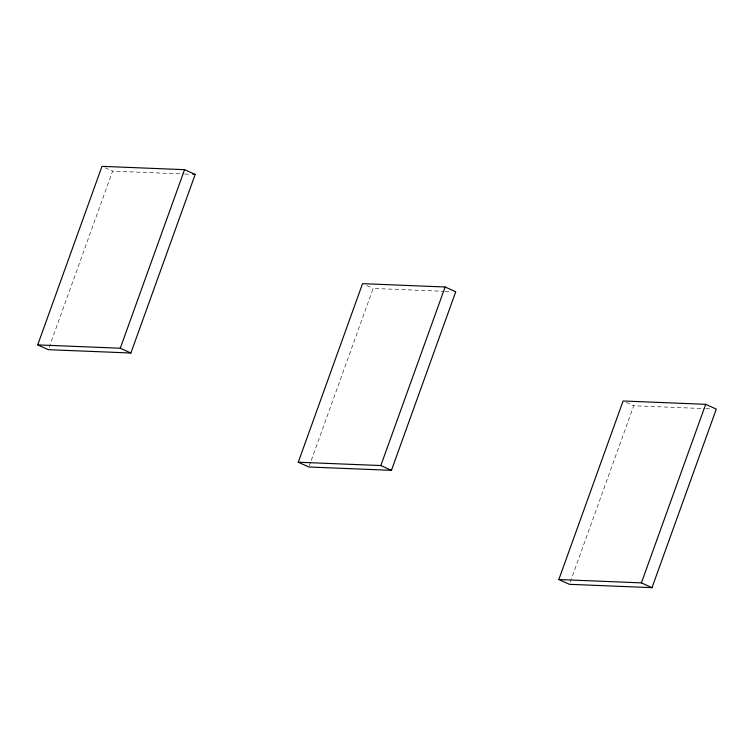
<?xml version="1.0" encoding="UTF-8"?>
<svg xmlns="http://www.w3.org/2000/svg" width="754" height="754" viewBox="0 0 754 754"><rect width="100%" height="100%" fill="white"/><g stroke="black" fill="none" stroke-linecap="round" stroke-linejoin="round"><path stroke-width="0.57" stroke-dasharray="3.77 2.83" d="M49.104 347.481L112.6 171.12L183.542 173.986M309.272 465.897L310.865 461.495M311.261 460.392L373.164 288.443L444.106 291.308M570.231 582.126L633.728 405.765L704.67 408.63M184.711 174.033L190.526 174.268M445.265 291.355L451.09 291.591M705.829 408.677L711.644 408.913M105.164 167.784L112.6 171.12M366.793 285.577L373.164 288.443M626.291 402.419L633.728 405.765"/><path stroke-width="1.13" d="M37.7 344.898L101.988 166.342L184.56 169.678L195.173 174.457L130.894 353.013L48.313 349.677L37.7 344.898L120.272 348.235L130.894 353.013M120.272 348.235L184.56 169.678M298.264 462.221L362.551 283.664L445.124 287.001L455.736 291.779L391.449 470.336L308.876 466.999L298.264 462.221L380.836 465.557L391.449 470.336M380.836 465.557L445.124 287.001M558.827 579.543L623.106 400.987L705.687 404.323L716.3 409.102L652.012 587.658L569.44 584.322L558.827 579.543L641.4 582.88L652.012 587.658M641.4 582.88L705.687 404.323M192.845 174.363L195.173 174.457"/></g></svg>
